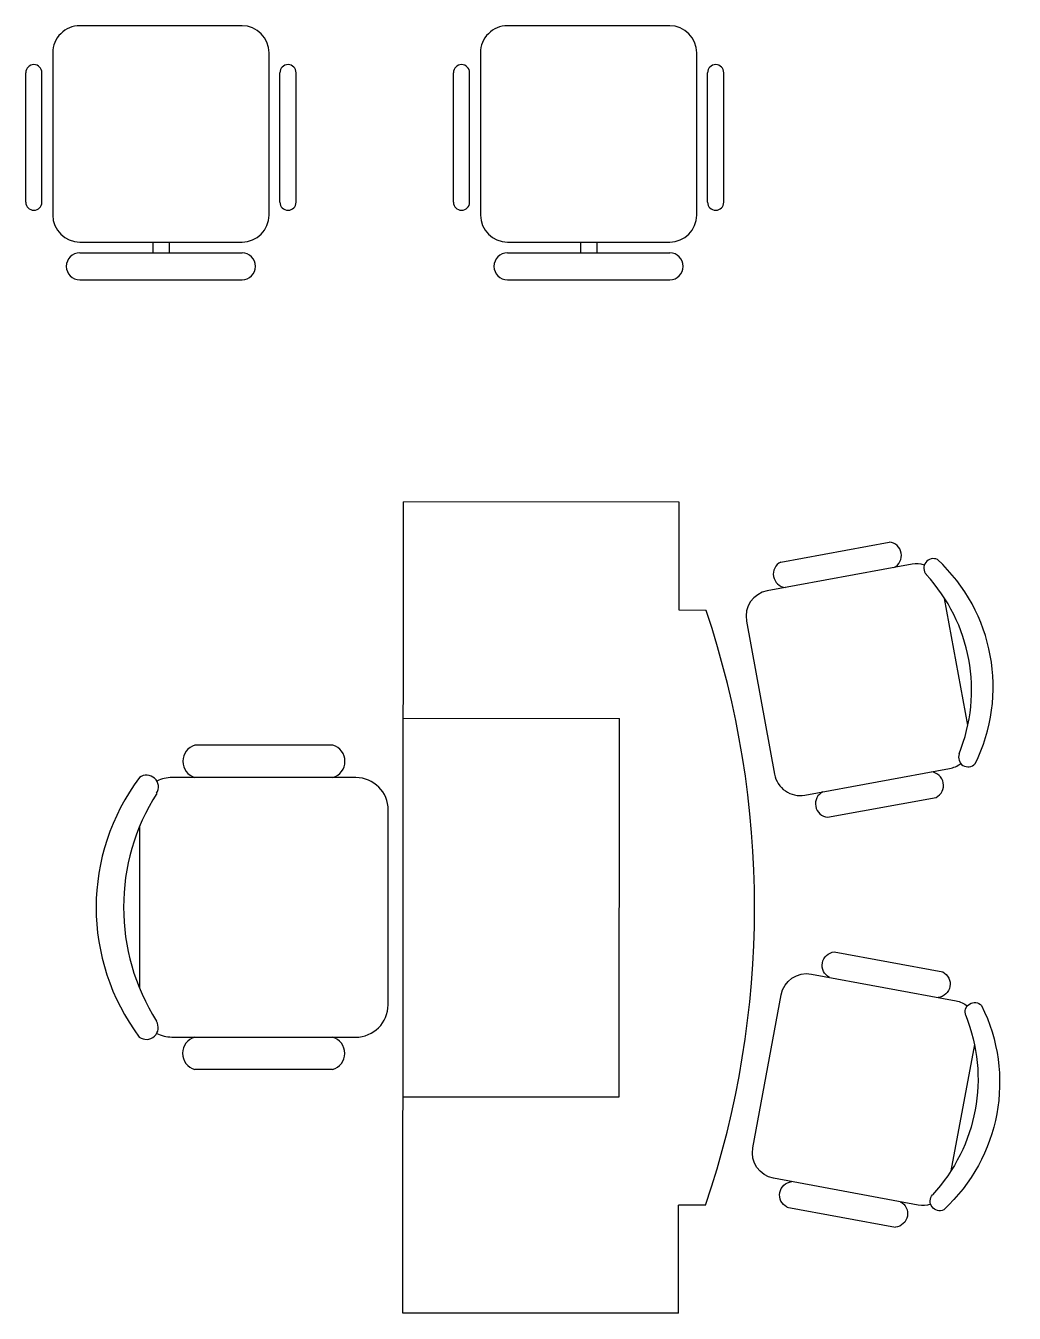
# Model space of a CAD drawing. Extents: x -42728 to 99010, y -18674 to 47645.
# Drawn here: x -16478 to -14650, y 24779 to 27160 of the extents above; entities that cross this region are included whole.
import ezdxf

# ---------------------------------------------------------------- set-up
doc = ezdxf.new("R2010")
doc.units = 0
doc.header["$LTSCALE"] = 100
doc.header["$MEASUREMENT"] = 0
doc.layers.get('0').update_dxf_attribs({"linetype": 'CONTINUOUS'})
for name, color, linetype in [('F', 4, 'CONTINUOUS'), ('字体标注', 3, 'CONTINUOUS'), ('家具', 223, 'CONTINUOUS')]:
    doc.layers.add(name, color=color, linetype=linetype)

# ---------------------------------------------------------------- blocks, each defined once
blk = doc.blocks.new('扶手椅-07')
at = {"layer": '家具'}
for p, q in [((247.6, 209.1), (-52.4, 209.1)), ((247.6, 159.1), (-52.4, 159.1)), ((82.6, 139.1), (82.6, 159.1)), ((112.6, 139.1), (112.6, 159.1)), ((247.6, 139.1), (-52.4, 139.1)), ((-102.4, 89.1), (-102.4, -210.9)), ((297.6, -210.9), (297.6, 89.1)), ((-152.4, 65.4), (-152.4, -174)), ((-122.4, 65.4), (-122.4, -174)), ((317.6, 65.4), (317.6, -174)), ((347.6, 65.4), (347.6, -174)), ((-52.4, -260.9), (247.6, -260.9))]:
    blk.add_line(p, q, dxfattribs=at)
for centre, radius, start, end in [((-52.4, 184.1), 25, 90, 270), ((247.6, 184.1), 25, 270, 90), ((-52.4, 89.1), 50, 90, 180), ((247.6, 89.1), 50, 0, 90), ((-137.4, 65.4), 15, 0, 180), ((332.6, 65.4), 15, 0, 180), ((-137.4, -174), 15, 180, 0), ((332.6, -174), 15, 180, 0), ((-52.4, -210.9), 50, 180, 270), ((247.6, -210.9), 50, 270, 0)]:
    blk.add_arc(centre, radius, start, end, dxfattribs=at)
blk = doc.blocks.new('A$C7B58485B')
at = {"layer": '字体标注', "color": 9, "rotation": 180}
for p in [(751.9, 209.1), (1542.7, 209.1)]:
    blk.add_blockref('扶手椅-07', p, dxfattribs=at)
blk = doc.blocks.new('C-007')
at = {"layer": 'F'}
for p, q in [((458.5, 444), (98.5, 444)), ((38.5, 384), (38.5, 44)), ((518.5, 44), (518.5, 384)), ((-21.5, 341.5), (-21.5, 86.5)), ((578.5, 341.5), (578.5, 86.5)), ((129.7, -16), (427.3, -16))]:
    blk.add_line(p, q, dxfattribs=at)
for centre, radius, start, end in [((98.5, 384), 60, 90, 180), ((458.5, 384), 60, 0, 90), ((8.5, 332.7), 31.2, 16.2602, 163.7398), ((548.5, 332.7), 31.2, 16.2602, 163.7398), ((8.5, 95.2), 31.2, 196.2602, 343.7398), ((548.5, 95.2), 31.2, 196.2602, 343.7398), ((98.5, 44), 60, 180, 207.5844), ((458.5, 44), 60, 332.4156, 0), ((56.1, -2.9), 21.9, 57.9726, 216.6901), ((278.5, 347.5), 392.8, 237.5758, 302.4242), ((501, -2.9), 21.9, 323.3099, 122.0274), ((278.5, 304), 400, 233.1301, 306.8699)]:
    blk.add_arc(centre, radius, start, end, dxfattribs=at)

msp = doc.modelspace()

# ---------------------------------------------------------------- linework, layer by layer
at = {"layer": 'F'}
for p, q in [((-15780.55555, 24779.20661), (-15779.30021, 26279.20608)), ((-15269.30039, 26278.77927), (-15779.30021, 26279.20608)), ((-15269.46777, 26078.77934), (-15269.30039, 26278.77927)), ((-15219.46779, 26078.73749), (-15269.46777, 26078.77934)), ((-15779.63497, 25879.20622), (-15379.63511, 25878.87146)), ((-15380.22094, 25178.87171), (-15379.63511, 25878.87146)), ((-15780.2208, 25179.20647), (-15380.22094, 25178.87171)), ((-15270.55573, 24778.77979), (-15270.38835, 24978.77972)), ((-15220.38837, 24978.73788), (-15270.38835, 24978.77972)), ((-15270.55573, 24778.77979), (-15780.55555, 24779.20661))]:
    msp.add_line(p, q, dxfattribs=at)
msp.add_arc((-16855.48306, 25530.10647), 1725.55556, 341.36543231, 18.53866671, dxfattribs=at)

# ---------------------------------------------------------------- block references
msp.add_blockref('A$C7B58485B', (-16881.88311, 26689.8771))
at = {"layer": 'F', "xscale": 0.8, "yscale": 0.8, "zscale": 0.8, "rotation": 100.3936520725596}
msp.add_blockref('C-007', (-14729.37709, 25762.21251), dxfattribs=at)
at = {"layer": 'F', "rotation": 269.952049511468}
msp.add_blockref('C-007', (-16251.15408, 25808.14817), dxfattribs=at)
at = {"layer": 'F', "extrusion": (0, 0, -1), "xscale": 0.8, "yscale": 0.8, "zscale": -0.8, "rotation": 280.4895530496236}
msp.add_blockref('C-007', (14717.12079, 25380.42651), dxfattribs=at)

doc.saveas('drawing.dxf')
